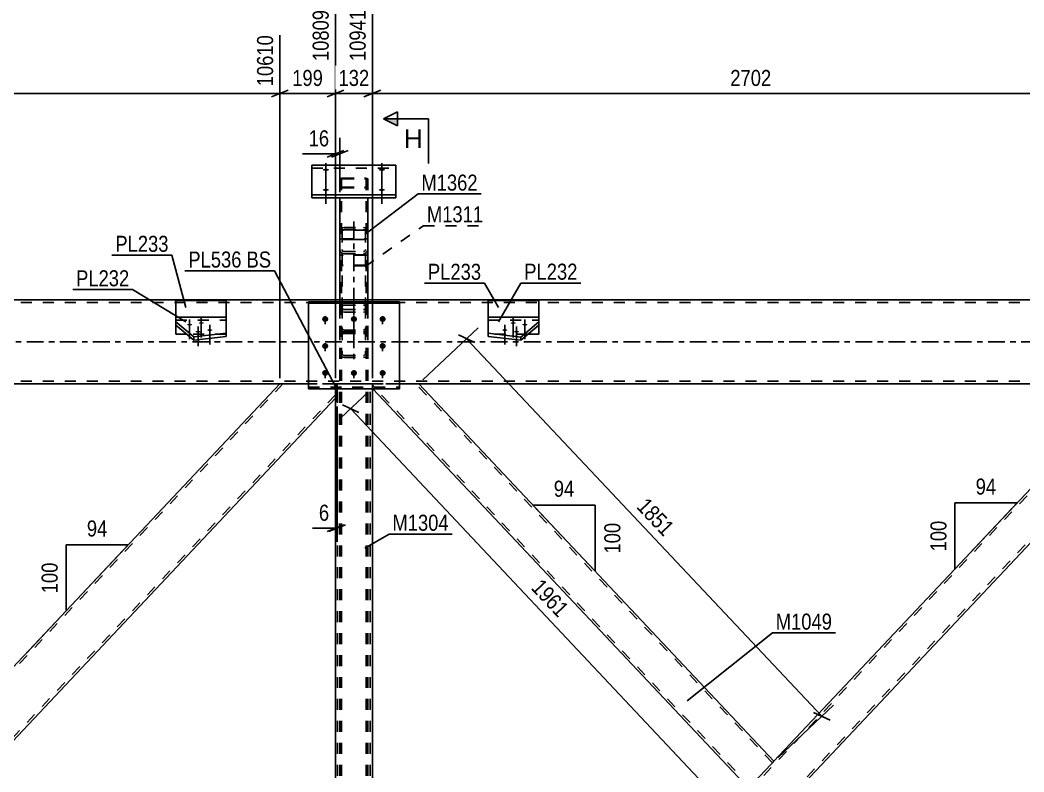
# Model space of a CAD drawing. Header units: millimetres. Extents: x -188 to 1001, y -654 to 187.
# Drawn here: x 484.2 to 663.4, y -76.8 to 57.5 of the extents above; entities that cross this region are included whole.
import ezdxf

# ---------------------------------------------------------------- set-up
doc = ezdxf.new("R2010")
doc.units = ezdxf.units.MM
doc.linetypes.add('DXK_LINE_DOT2', pattern=[3.9198, 1.9599, -1.9599])
doc.linetypes.add('DXK_LINE_DOT3', pattern=[5.9187, 2.979, -0.9799, 0.9799, -0.9799])
doc.styles.add('Arial', font='ARIAL.TTF', dxfattribs={"height": 0.2})
doc.styles.add('Arial Narrow', font='ARIALN.TTF', dxfattribs={"height": 0.2})

# ---------------------------------------------------------------- blocks, each defined once
blk = doc.blocks.new('Part-761542699-1447 - 1399')
at = {"color": 7, "linetype": 'DXK_LINE_DOT2'}
for p, q in [((541.3, 29.11), (541.25, 29.03)), ((541.25, 29.03), (541.25, 25.73)), ((541.43, 29.18), (541.3, 29.11)), ((541.62, 29.22), (541.43, 29.18)), ((541.55, 29.03), (541.57, 29.07)), ((541.55, 29.03), (541.55, 18.52)), ((541.57, 29.07), (541.64, 29.1)), ((541.85, 29.24), (541.62, 29.22)), ((541.64, 29.1), (541.74, 29.13)), ((541.74, 29.13), (541.85, 29.13)), ((541.85, 29.24), (545.65, 29.24)), ((541.85, 29.13), (545.65, 29.13)), ((545.88, 29.22), (545.65, 29.24)), ((545.65, 29.13), (545.77, 29.13)), ((545.77, 29.13), (545.86, 29.1)), ((545.86, 29.1), (545.93, 29.07)), ((546.08, 29.18), (545.88, 29.22)), ((545.93, 29.07), (545.95, 29.03)), ((545.95, 29.03), (545.95, 18.52)), ((546.21, 29.11), (546.08, 29.18)), ((546.25, 29.03), (546.21, 29.11)), ((546.25, 29.03), (546.25, 25.73)), ((541.25, 27.73), (541.3, 27.65)), ((541.3, 27.65), (541.43, 27.59)), ((541.43, 27.59), (541.62, 27.54)), ((541.57, 27.69), (541.55, 27.73)), ((541.64, 27.66), (541.57, 27.69)), ((541.62, 27.54), (541.85, 27.53)), ((541.74, 27.64), (541.64, 27.66)), ((541.85, 27.63), (541.74, 27.64)), ((541.85, 27.63), (545.65, 27.63)), ((541.85, 27.53), (545.65, 27.53)), ((545.77, 27.64), (545.65, 27.63)), ((545.65, 27.53), (545.88, 27.54)), ((545.86, 27.66), (545.77, 27.64)), ((545.93, 27.69), (545.86, 27.66)), ((545.88, 27.54), (546.08, 27.59)), ((545.95, 27.73), (545.93, 27.69)), ((546.08, 27.59), (546.21, 27.65)), ((546.21, 27.65), (546.25, 27.73)), ((541.25, 19.82), (541.3, 19.9)), ((541.3, 19.9), (541.43, 19.96)), ((541.43, 19.96), (541.62, 20.01)), ((541.57, 19.86), (541.55, 19.82)), ((541.64, 19.89), (541.57, 19.86)), ((541.62, 20.01), (541.85, 20.03)), ((541.74, 19.91), (541.64, 19.89)), ((541.85, 19.92), (541.74, 19.91)), ((541.85, 20.03), (545.65, 20.03)), ((545.65, 19.92), (541.85, 19.92)), ((545.65, 20.03), (545.88, 20.01)), ((545.77, 19.91), (545.65, 19.92)), ((545.86, 19.89), (545.77, 19.91)), ((545.93, 19.86), (545.86, 19.89)), ((545.88, 20.01), (546.08, 19.96)), ((545.95, 19.82), (545.93, 19.86)), ((546.08, 19.96), (546.21, 19.9)), ((546.21, 19.9), (546.25, 19.82)), ((541.55, 18.52), (541.57, 18.48)), ((541.57, 18.48), (541.64, 18.45)), ((541.64, 18.45), (541.74, 18.43)), ((541.74, 18.43), (541.85, 18.42)), ((541.85, 18.42), (545.65, 18.42)), ((542.05, 18.31), (542.04, 18.31)), ((545.46, 18.31), (545.45, 18.31)), ((545.65, 18.42), (545.77, 18.43)), ((545.77, 18.43), (545.86, 18.45)), ((545.86, 18.45), (545.93, 18.48)), ((545.93, 18.48), (545.95, 18.52))]:
    blk.add_line(p, q, dxfattribs=at)
at = {"color": 2, "linetype": 'Continuous'}
for p, q in [((541.25, 25.73), (541.25, 18.52)), ((546.25, 25.73), (546.25, 18.52)), ((541.3, 18.44), (541.25, 18.52)), ((541.43, 18.38), (541.3, 18.44)), ((541.62, 18.33), (541.43, 18.38)), ((541.85, 18.31), (541.62, 18.33)), ((542.04, 18.31), (541.85, 18.31)), ((545.45, 18.31), (542.05, 18.31)), ((545.46, 18.31), (545.65, 18.31)), ((545.88, 18.33), (545.65, 18.31)), ((546.08, 18.38), (545.88, 18.33)), ((546.21, 18.44), (546.08, 18.38)), ((546.25, 18.52), (546.21, 18.44))]:
    blk.add_line(p, q, dxfattribs=at)
blk = doc.blocks.new('Part-761542699-1452 - 1399')
at = {"color": 7, "linetype": 'DXK_LINE_DOT2'}
for p, q in [((541.3, 15.43), (541.25, 15.34)), ((541.25, -152), (541.25, 15.34)), ((541.43, 15.51), (541.3, 15.43)), ((541.62, 15.56), (541.43, 15.51)), ((541.55, 15.34), (541.57, 15.38)), ((541.55, -152), (541.55, 15.34)), ((541.57, 15.38), (541.64, 15.42)), ((541.85, 15.57), (541.62, 15.56)), ((541.64, 15.42), (541.68, 15.43)), ((541.68, 15.43), (541.74, 15.45)), ((541.74, 15.45), (541.85, 15.46)), ((545.65, 15.57), (541.85, 15.57)), ((545.65, 15.46), (541.85, 15.46)), ((545.88, 15.56), (545.65, 15.57)), ((545.65, 15.46), (545.77, 15.45)), ((545.77, 15.45), (545.86, 15.42)), ((545.86, 15.42), (545.93, 15.38)), ((546.08, 15.51), (545.88, 15.56)), ((545.93, 15.38), (545.95, 15.34)), ((545.95, -152), (545.95, 15.34)), ((546.21, 15.43), (546.08, 15.51)), ((546.25, 15.34), (546.21, 15.43)), ((546.25, -152), (546.25, 15.34)), ((541.25, 13.84), (541.3, 13.75)), ((541.3, 13.75), (541.43, 13.67)), ((541.43, 13.67), (541.62, 13.62)), ((541.57, 13.79), (541.55, 13.84)), ((541.64, 13.76), (541.57, 13.79)), ((541.62, 13.62), (541.85, 13.6)), ((541.64, 13.76), (541.68, 13.74)), ((541.68, 13.74), (541.74, 13.73)), ((541.74, 13.73), (541.85, 13.72)), ((545.65, 13.72), (541.85, 13.72)), ((545.65, 13.6), (541.85, 13.6)), ((545.77, 13.73), (545.65, 13.72)), ((545.65, 13.6), (545.88, 13.62)), ((545.86, 13.76), (545.77, 13.73)), ((545.93, 13.79), (545.86, 13.76)), ((545.88, 13.62), (546.08, 13.67)), ((545.95, 13.84), (545.93, 13.79)), ((546.08, 13.67), (546.21, 13.75)), ((546.21, 13.75), (546.25, 13.84)), ((541.85, -127.73), (541.62, -128)), ((541.85, -127.73), (545.65, -127.73)), ((545.88, -128), (545.65, -127.73)), ((541.3, -129.91), (541.25, -131.25)), ((541.55, -131.25), (541.57, -130.58)), ((541.74, -129.63), (541.85, -129.49)), ((541.85, -129.49), (545.65, -129.49)), ((545.65, -129.49), (545.77, -129.63)), ((545.93, -130.58), (545.95, -131.25)), ((546.25, -131.25), (546.21, -129.91)), ((541.55, -152), (541.25, -152)), ((541.25, -152), (541.3, -152)), ((541.3, -152), (541.43, -152)), ((541.43, -152), (541.62, -152)), ((545.93, -152), (541.55, -152)), ((541.55, -152), (541.55, -152)), ((546.08, -152), (541.62, -152)), ((545.93, -152), (545.95, -152)), ((546.25, -152), (545.95, -152)), ((546.08, -152), (546.21, -152)), ((546.21, -152), (546.25, -152)), ((546.25, -152), (546.25, -152))]:
    blk.add_line(p, q, dxfattribs=at)
for centre, radius, start, end in [((548.39, -130.14), 7.1, 162.5062, 178.1392), ((539.11, -130.14), 7.1, 1.8608, 17.4938), ((545.12, -130.69), 3.55, 162.5062, 178.1392), ((542.38, -130.69), 3.55, 1.8608, 17.4938)]:
    blk.add_arc(centre, radius, start, end, dxfattribs=at)
blk = doc.blocks.new('Part-761542699-1597 - 1399')
at = {"color": 2, "linetype": 'Continuous'}
for p, q in [((890, 7.5), (0, 7.5)), ((530.6, -7.5), (406.9, -7.5)), ((835.63, -7.5), (551.88, -7.5))]:
    blk.add_line(p, q, dxfattribs=at)
at = {"color": 7, "linetype": 'DXK_LINE_DOT2'}
for p, q in [((890, 7), (0, 7)), ((890, -7), (0, -7)), ((890, -7.5), (380.6, -7.5)), ((551.88, -7.5), (530.6, -7.5))]:
    blk.add_line(p, q, dxfattribs=at)
at = {"color": 7, "linetype": 'DXK_LINE_DOT3'}
blk.add_line((0, 0), (890, 0), dxfattribs=at)
blk = doc.blocks.new('Part-761542699-12964 - 1399')
at = {"color": 7, "linetype": 'DXK_LINE_DOT2'}
for p, q in [((540.45, -7.5), (540.75, -7.5)), ((540.45, -7.5), (540.45, -10.58)), ((540.75, -7.5), (540.75, -10.58)), ((540.45, -10.58), (540.75, -10.58))]:
    blk.add_line(p, q, dxfattribs=at)
blk = doc.blocks.new('Bolt-761542699-1481 - 1399')
at = {"linetype": 'Continuous'}
for points in [[(570.69, 1.94), (570.59, 1.94), (570.51, 1.95), (570.42, 1.97), (570.35, 1.99), (570.3, 2.02), (570.26, 2.05), (570.24, 2.08), (570.24, 2.11), (570.26, 2.14), (570.3, 2.17), (570.35, 2.2), (570.42, 2.22), (570.51, 2.24), (570.59, 2.25), (570.69, 2.25), (570.78, 2.25), (570.87, 2.24), (570.95, 2.22), (571.02, 2.2), (571.08, 2.17), (571.12, 2.14), (571.14, 2.11), (571.14, 2.08), (571.12, 2.05), (571.08, 2.02), (571.02, 1.99), (570.95, 1.97), (570.87, 1.95), (570.78, 1.94)], [(572.2, 3.21), (572.11, 3.21), (572.02, 3.22), (571.94, 3.24), (571.87, 3.26), (571.81, 3.28), (571.77, 3.31), (571.75, 3.34), (571.75, 3.38), (571.77, 3.41), (571.81, 3.44), (571.87, 3.46), (571.94, 3.49), (572.02, 3.5), (572.11, 3.51), (572.2, 3.51), (572.3, 3.51), (572.38, 3.5), (572.47, 3.49), (572.54, 3.46), (572.59, 3.44), (572.63, 3.41), (572.65, 3.38), (572.65, 3.34), (572.63, 3.31), (572.59, 3.28), (572.54, 3.26), (572.47, 3.24), (572.38, 3.22), (572.3, 3.21)], [(572.77, 1.65), (572.68, 1.65), (572.59, 1.66), (572.51, 1.68), (572.44, 1.7), (572.38, 1.73), (572.34, 1.76), (572.32, 1.79), (572.32, 1.82), (572.34, 1.85), (572.38, 1.88), (572.44, 1.91), (572.51, 1.93), (572.59, 1.94), (572.68, 1.95), (572.77, 1.96), (572.86, 1.95), (572.95, 1.94), (573.04, 1.93), (573.11, 1.91), (573.16, 1.88), (573.2, 1.85), (573.22, 1.82), (573.22, 1.79), (573.2, 1.76), (573.16, 1.73), (573.11, 1.7), (573.04, 1.68), (572.95, 1.66), (572.86, 1.65)], [(574.28, 2.92), (574.19, 2.92), (574.1, 2.93), (574.02, 2.95), (573.95, 2.97), (573.89, 2.99), (573.86, 3.02), (573.84, 3.05), (573.84, 3.09), (573.86, 3.12), (573.89, 3.15), (573.95, 3.17), (574.02, 3.19), (574.1, 3.21), (574.19, 3.22), (574.28, 3.22), (574.38, 3.22), (574.47, 3.21), (574.55, 3.19), (574.62, 3.17), (574.67, 3.15), (574.71, 3.12), (574.73, 3.09), (574.73, 3.05), (574.71, 3.02), (574.67, 2.99), (574.62, 2.97), (574.55, 2.95), (574.47, 2.93), (574.38, 2.92)]]:
    blk.add_hatch(color=1, dxfattribs=at).paths.add_polyline_path(points)
at = {"color": 1, "linetype": 'Continuous'}
for p, q in [((572.2, 4.3), (572.2, 0.78)), ((574.28, 4.01), (574.28, 0.49)), ((570.69, 3.03), (570.69, -0.49)), ((572.77, 2.74), (572.77, -0.78))]:
    blk.add_line(p, q, dxfattribs=at)
blk = doc.blocks.new('Bolt-761542699-1484 - 1399')
at = {"linetype": 'Continuous'}
for points in [[(548.75, 30.55), (548.64, 30.55), (548.53, 30.57), (548.43, 30.59), (548.34, 30.61), (548.28, 30.64), (548.23, 30.68), (548.2, 30.72), (548.2, 30.76), (548.23, 30.8), (548.28, 30.83), (548.34, 30.86), (548.43, 30.89), (548.53, 30.91), (548.64, 30.92), (548.75, 30.93), (548.87, 30.92), (548.98, 30.91), (549.08, 30.89), (549.16, 30.86), (549.23, 30.83), (549.27, 30.8), (549.3, 30.76), (549.3, 30.72), (549.27, 30.68), (549.23, 30.64), (549.16, 30.61), (549.08, 30.59), (548.98, 30.57), (548.87, 30.55)], [(548.75, 26.96), (548.64, 26.96), (548.53, 26.98), (548.43, 26.99), (548.34, 27.02), (548.28, 27.05), (548.23, 27.09), (548.2, 27.13), (548.2, 27.17), (548.23, 27.21), (548.28, 27.24), (548.34, 27.27), (548.43, 27.3), (548.53, 27.32), (548.64, 27.33), (548.75, 27.34), (548.87, 27.33), (548.98, 27.32), (549.08, 27.3), (549.16, 27.27), (549.23, 27.24), (549.27, 27.21), (549.3, 27.17), (549.3, 27.13), (549.27, 27.09), (549.23, 27.05), (549.16, 27.02), (549.08, 26.99), (548.98, 26.98), (548.87, 26.96)]]:
    blk.add_hatch(color=1, dxfattribs=at).paths.add_polyline_path(points)
at = {"color": 1, "linetype": 'Continuous'}
for p, q in [((548.75, 31.91), (548.75, 28.25)), ((548.75, 28.32), (548.75, 24.66))]:
    blk.add_line(p, q, dxfattribs=at)
blk = doc.blocks.new('Bolt-761542699-1487 - 1399')
at = {"linetype": 'Continuous'}
for points in [[(538.63, 4.58), (538.74, 4.57), (538.85, 4.54), (538.95, 4.48), (539.03, 4.41), (539.1, 4.32), (539.15, 4.22), (539.17, 4.12), (539.17, 4.01), (539.15, 3.9), (539.1, 3.8), (539.03, 3.72), (538.95, 3.65), (538.85, 3.59), (538.74, 3.56), (538.63, 3.55), (538.51, 3.56), (538.4, 3.59), (538.3, 3.65), (538.22, 3.72), (538.15, 3.8), (538.1, 3.9), (538.08, 4.01), (538.08, 4.12), (538.1, 4.22), (538.15, 4.32), (538.22, 4.41), (538.3, 4.48), (538.4, 4.54), (538.51, 4.57)], [(543.75, 4.58), (543.87, 4.57), (543.97, 4.54), (544.07, 4.48), (544.16, 4.41), (544.23, 4.32), (544.27, 4.22), (544.3, 4.12), (544.3, 4.01), (544.27, 3.9), (544.23, 3.8), (544.16, 3.72), (544.07, 3.65), (543.97, 3.59), (543.87, 3.56), (543.75, 3.55), (543.64, 3.56), (543.53, 3.59), (543.43, 3.65), (543.34, 3.72), (543.27, 3.8), (543.23, 3.9), (543.2, 4.01), (543.2, 4.12), (543.23, 4.22), (543.27, 4.32), (543.34, 4.41), (543.43, 4.48), (543.53, 4.54), (543.64, 4.57)], [(548.88, 4.58), (548.99, 4.57), (549.1, 4.54), (549.2, 4.48), (549.28, 4.41), (549.35, 4.32), (549.4, 4.22), (549.42, 4.12), (549.42, 4.01), (549.4, 3.9), (549.35, 3.8), (549.28, 3.72), (549.2, 3.65), (549.1, 3.59), (548.99, 3.56), (548.88, 3.55), (548.76, 3.56), (548.65, 3.59), (548.55, 3.65), (548.47, 3.72), (548.4, 3.8), (548.35, 3.9), (548.33, 4.01), (548.33, 4.12), (548.35, 4.22), (548.4, 4.32), (548.47, 4.41), (548.55, 4.48), (548.65, 4.54), (548.76, 4.57)], [(538.63, -0.24), (538.74, -0.25), (538.85, -0.28), (538.95, -0.33), (539.03, -0.41), (539.1, -0.49), (539.15, -0.59), (539.17, -0.7), (539.17, -0.81), (539.15, -0.91), (539.1, -1.01), (539.03, -1.1), (538.95, -1.17), (538.85, -1.22), (538.74, -1.26), (538.63, -1.27), (538.51, -1.26), (538.4, -1.22), (538.3, -1.17), (538.22, -1.1), (538.15, -1.01), (538.1, -0.91), (538.08, -0.81), (538.08, -0.7), (538.1, -0.59), (538.15, -0.49), (538.22, -0.41), (538.3, -0.33), (538.4, -0.28), (538.51, -0.25)], [(548.88, -0.24), (548.99, -0.25), (549.1, -0.28), (549.2, -0.33), (549.28, -0.41), (549.35, -0.49), (549.4, -0.59), (549.42, -0.7), (549.42, -0.81), (549.4, -0.91), (549.35, -1.01), (549.28, -1.1), (549.2, -1.17), (549.1, -1.22), (548.99, -1.26), (548.88, -1.27), (548.76, -1.26), (548.65, -1.22), (548.55, -1.17), (548.47, -1.1), (548.4, -1.01), (548.35, -0.91), (548.33, -0.81), (548.33, -0.7), (548.35, -0.59), (548.4, -0.49), (548.47, -0.41), (548.55, -0.33), (548.65, -0.28), (548.76, -0.25)], [(538.63, -5.05), (538.74, -5.06), (538.85, -5.1), (538.95, -5.15), (539.03, -5.22), (539.1, -5.31), (539.15, -5.41), (539.17, -5.51), (539.17, -5.62), (539.15, -5.73), (539.1, -5.83), (539.03, -5.91), (538.95, -5.99), (538.85, -6.04), (538.74, -6.07), (538.63, -6.09), (538.51, -6.07), (538.4, -6.04), (538.3, -5.99), (538.22, -5.91), (538.15, -5.83), (538.1, -5.73), (538.08, -5.62), (538.08, -5.51), (538.1, -5.41), (538.15, -5.31), (538.22, -5.22), (538.3, -5.15), (538.4, -5.1), (538.51, -5.06)], [(543.75, -5.05), (543.87, -5.06), (543.97, -5.1), (544.07, -5.15), (544.16, -5.22), (544.23, -5.31), (544.27, -5.41), (544.3, -5.51), (544.3, -5.62), (544.27, -5.73), (544.23, -5.83), (544.16, -5.91), (544.07, -5.99), (543.97, -6.04), (543.87, -6.07), (543.75, -6.09), (543.64, -6.07), (543.53, -6.04), (543.43, -5.99), (543.34, -5.91), (543.27, -5.83), (543.23, -5.73), (543.2, -5.62), (543.2, -5.51), (543.23, -5.41), (543.27, -5.31), (543.34, -5.22), (543.43, -5.15), (543.53, -5.1), (543.64, -5.06)], [(548.88, -5.05), (548.99, -5.06), (549.1, -5.1), (549.2, -5.15), (549.28, -5.22), (549.35, -5.31), (549.4, -5.41), (549.42, -5.51), (549.42, -5.62), (549.4, -5.73), (549.35, -5.83), (549.28, -5.91), (549.2, -5.99), (549.1, -6.04), (548.99, -6.07), (548.88, -6.09), (548.76, -6.07), (548.65, -6.04), (548.55, -5.99), (548.47, -5.91), (548.4, -5.83), (548.35, -5.73), (548.33, -5.62), (548.33, -5.51), (548.35, -5.41), (548.4, -5.31), (548.47, -5.22), (548.55, -5.15), (548.65, -5.1), (548.76, -5.06)]]:
    blk.add_hatch(color=1, dxfattribs=at).paths.add_polyline_path(points)
at = {"color": 1, "linetype": 'Continuous'}
for p, q in [((538.63, 4.56), (538.63, 3.14)), ((543.75, 4.56), (543.75, 3.14)), ((548.88, 4.56), (548.88, 3.14)), ((538.63, -0.26), (538.63, -1.68)), ((548.88, -0.26), (548.88, -1.68)), ((538.63, -5.07), (538.63, -6.49)), ((543.75, -5.07), (543.75, -6.49)), ((548.88, -5.07), (548.88, -6.49))]:
    blk.add_line(p, q, dxfattribs=at)
blk = doc.blocks.new('Part-761542699-1618 - 1399')
at = {"color": 7, "linetype": 'DXK_LINE_DOT2'}
for p, q in [((541.25, 19.68), (541.31, 19.97)), ((541.31, 19.97), (541.49, 20.21)), ((541.49, 20.21), (541.74, 20.38)), ((541.68, 19.83), (541.65, 19.68)), ((541.77, 19.95), (541.68, 19.83)), ((541.74, 20.38), (542.05, 20.43)), ((541.9, 20.03), (541.77, 19.95)), ((542.05, 20.06), (541.9, 20.03)), ((542.05, 20.43), (545.45, 20.43)), ((542.05, 20.06), (545.45, 20.06)), ((545.45, 20.43), (545.76, 20.38)), ((545.6, 20.03), (545.45, 20.06)), ((545.73, 19.95), (545.6, 20.03)), ((545.82, 19.83), (545.73, 19.95)), ((545.76, 20.38), (546.02, 20.21)), ((545.85, 19.68), (545.82, 19.83)), ((546.02, 20.21), (546.19, 19.97)), ((546.19, 19.97), (546.25, 19.68)), ((541.25, 19.68), (541.25, 18.52)), ((541.65, 19.68), (541.65, 6.17)), ((545.85, 19.68), (545.85, 6.17)), ((546.25, 19.68), (546.25, 18.52)), ((541.31, 16.2), (541.25, 16.49)), ((541.49, 15.96), (541.31, 16.2)), ((541.68, 16.34), (541.65, 16.49)), ((541.74, 16.25), (541.68, 16.34)), ((541.77, 16.22), (541.74, 16.25)), ((541.77, 16.22), (541.9, 16.14)), ((541.9, 16.14), (542.05, 16.11)), ((545.45, 16.11), (545.6, 16.14)), ((545.6, 16.14), (545.73, 16.22)), ((545.73, 16.22), (545.76, 16.25)), ((545.76, 16.25), (545.82, 16.34)), ((545.82, 16.34), (545.85, 16.49)), ((546.19, 16.2), (546.02, 15.96)), ((546.25, 16.49), (546.19, 16.2)), ((541.74, 15.79), (541.49, 15.96)), ((542.05, 15.73), (541.74, 15.79)), ((542.05, 16.11), (545.45, 16.11)), ((542.05, 15.73), (545.45, 15.73)), ((545.76, 15.79), (545.45, 15.73)), ((546.02, 15.96), (545.76, 15.79)), ((546.25, 7.5), (541.25, 7.5)), ((541.25, 7.5), (541.25, 6.17)), ((546.25, 7.5), (546.25, 6.17)), ((541.25, 6.17), (541.31, 5.84)), ((541.68, 6.01), (541.65, 6.17)), ((541.74, 5.38), (542.05, 5.32)), ((542.05, 5.75), (541.9, 5.78)), ((542.05, 5.75), (545.45, 5.75)), ((545.6, 5.78), (545.45, 5.75)), ((545.45, 5.32), (545.76, 5.38)), ((545.85, 6.17), (545.82, 6.01)), ((546.19, 5.84), (546.25, 6.17)), ((542.05, 5.32), (545.45, 5.32))]:
    blk.add_line(p, q, dxfattribs=at)
at = {"color": 7, "linetype": 'DXK_LINE_DOT3'}
blk.add_line((543.75, 21.5), (543.75, 1.73), dxfattribs=at)
at = {"color": 2, "linetype": 'Continuous'}
for p, q in [((541.25, 18.52), (541.25, 7.5)), ((546.25, 18.52), (546.25, 7.5))]:
    blk.add_line(p, q, dxfattribs=at)
at = {"color": 7, "linetype": 'DXK_LINE_DOT2'}
for centre, radius, start, end in [((542.09, 6.14), 0.827, 200.7583, 245.68), ((542.07, 6.15), 0.414, 200.7583, 245.68), ((545.43, 6.15), 0.414, 294.32, 339.2417), ((545.42, 6.14), 0.827, 294.32, 339.2417)]:
    blk.add_arc(centre, radius, start, end, dxfattribs=at)
blk = doc.blocks.new('Part-761542699-1673 - 1399')
at = {"color": 7, "linetype": 'DXK_LINE_DOT3'}
blk.add_line((543.75, 7.76), (543.75, -3.9), dxfattribs=at)
at = {"color": 7, "linetype": 'DXK_LINE_DOT2'}
for p, q in [((541.25, 6.15), (541.31, 6.47)), ((541.25, 6.15), (541.25, -2.08)), ((541.68, 6.31), (541.65, 6.15)), ((541.65, 6.15), (541.65, -2.08)), ((541.74, 6.94), (542.05, 7)), ((542.05, 6.57), (541.9, 6.54)), ((542.05, 7), (545.45, 7)), ((542.05, 6.57), (545.45, 6.57)), ((545.45, 7), (545.76, 6.94)), ((545.6, 6.54), (545.45, 6.57)), ((545.85, 6.15), (545.82, 6.31)), ((545.85, 6.15), (545.85, -2.08)), ((546.19, 6.47), (546.25, 6.15)), ((546.25, 6.15), (546.25, -2.08)), ((541.31, 2.21), (541.25, 2.53)), ((541.74, 1.81), (541.49, 1.65)), ((541.65, 2.53), (541.68, 2.37)), ((542.05, 1.87), (541.74, 1.81)), ((541.9, 2.14), (542.05, 2.11)), ((542.05, 2.11), (545.45, 2.11)), ((542.05, 1.87), (545.45, 1.87)), ((545.45, 2.11), (545.6, 2.14)), ((545.76, 1.81), (545.45, 1.87)), ((546.02, 1.65), (545.76, 1.81)), ((545.82, 2.37), (545.85, 2.53)), ((546.25, 2.53), (546.19, 2.21)), ((541.31, 1.41), (541.25, 1.12)), ((541.49, 1.65), (541.31, 1.41)), ((541.65, 1.12), (541.68, 1.26)), ((541.68, 1.26), (541.77, 1.38)), ((542.05, 1.68), (541.74, 1.74)), ((541.77, 1.38), (541.9, 1.47)), ((541.9, 1.47), (542.05, 1.49)), ((542.05, 1.68), (545.45, 1.68)), ((542.05, 1.49), (545.45, 1.49)), ((545.76, 1.74), (545.45, 1.68)), ((545.45, 1.49), (545.6, 1.47)), ((545.6, 1.47), (545.73, 1.38)), ((545.73, 1.38), (545.82, 1.26)), ((545.82, 1.26), (545.85, 1.12)), ((546.19, 1.41), (546.02, 1.65)), ((546.25, 1.12), (546.19, 1.41)), ((541.25, -2.08), (541.31, -2.36)), ((541.31, -2.36), (541.49, -2.61)), ((541.49, -2.61), (541.74, -2.77)), ((541.68, -2.22), (541.65, -2.08)), ((541.77, -2.34), (541.68, -2.22)), ((541.74, -2.77), (542.05, -2.83)), ((541.9, -2.42), (541.77, -2.34)), ((542.05, -2.45), (541.9, -2.42)), ((542.05, -2.45), (545.45, -2.45)), ((542.05, -2.83), (545.45, -2.83)), ((545.6, -2.42), (545.45, -2.45)), ((545.45, -2.83), (545.76, -2.77)), ((545.73, -2.34), (545.6, -2.42)), ((545.82, -2.22), (545.73, -2.34)), ((545.76, -2.77), (546.02, -2.61)), ((545.85, -2.08), (545.82, -2.22)), ((546.02, -2.61), (546.19, -2.36)), ((546.19, -2.36), (546.25, -2.08))]:
    blk.add_line(p, q, dxfattribs=at)
for centre, radius, start, end in [((542.09, 6.18), 0.827, 114.32, 159.2417), ((542.07, 6.17), 0.414, 114.32, 159.2417), ((545.43, 6.17), 0.414, 20.7583, 65.68), ((545.42, 6.18), 0.827, 20.7583, 65.68), ((542.09, 2.5), 0.827, 200.7583, 245.68), ((542.07, 2.51), 0.414, 200.7583, 245.68), ((545.43, 2.51), 0.414, 294.32, 339.2417), ((545.42, 2.5), 0.827, 294.32, 339.2417)]:
    blk.add_arc(centre, radius, start, end, dxfattribs=at)
blk = doc.blocks.new('Part-761542699-1700 - 1399')
at = {"color": 7, "linetype": 'DXK_LINE_DOT2'}
for p, q in [((547.05, -7.5), (540.45, -7.5)), ((540.45, -10.08), (540.45, -7.5)), ((540.85, -152), (540.85, -7.5)), ((546.65, -152), (546.65, -7.5)), ((547.05, -8.39), (547.05, -7.5)), ((540.45, -152), (540.45, -149.42)), ((547.05, -152), (540.45, -152)), ((547.05, -152), (547.05, -151.17))]:
    blk.add_line(p, q, dxfattribs=at)
at = {"color": 2, "linetype": 'Continuous'}
for p, q in [((547.05, -151.17), (547.05, -8.39)), ((540.45, -149.42), (540.45, -10.08))]:
    blk.add_line(p, q, dxfattribs=at)
blk = doc.blocks.new('Part-761542699-1844 - 1399')
at = {"color": 2, "linetype": 'Continuous'}
for p, q in [((551.88, 7.16), (535.63, 7.16)), ((535.63, 7.16), (535.63, -8.39)), ((535.63, 6.88), (551.88, 6.88)), ((551.88, -8.39), (551.88, 7.16)), ((535.63, -8.39), (551.88, -8.39))]:
    blk.add_line(p, q, dxfattribs=at)
at = {"color": 7, "linetype": 'DXK_LINE_DOT2'}
blk.add_line((535.63, -8.11), (551.88, -8.11), dxfattribs=at)
blk = doc.blocks.new('Part-761542699-1730 - 1399')
at = {"color": 7, "linetype": 'DXK_LINE_DOT2'}
for p, q in [((531.07, -7.5), (397.05, -150.01)), ((530.6, -7.5), (530.52, -7.5)), ((540.45, -7.5), (535.63, -7.5)), ((540.45, -8.39), (540.45, -7.5)), ((540.45, -9.49), (406.43, -152)), ((468.75, -73.18), (462.57, -79.75)), ((474.93, -79.75), (468.75, -86.32)), ((397.05, -152), (397.05, -149.42)), ((405.88, -152), (406.66, -152)), ((406.98, -152), (406.9, -152))]:
    blk.add_line(p, q, dxfattribs=at)
at = {"color": 2, "linetype": 'Continuous'}
for p, q in [((530.52, -7.5), (468.75, -73.18)), ((535.63, -7.5), (530.6, -7.5)), ((540.45, -8.39), (540.45, -10.08)), ((540.45, -10.08), (474.93, -79.75)), ((462.57, -79.75), (397.05, -149.42)), ((406.98, -152), (468.75, -86.32)), ((405.88, -152), (397.05, -152)), ((406.9, -152), (405.88, -152)), ((406.9, -152), (406.9, -152))]:
    blk.add_line(p, q, dxfattribs=at)
blk = doc.blocks.new('Part-761542699-1745 - 1399')
at = {"color": 7, "linetype": 'DXK_LINE_DOT2'}
for p, q in [((555.33, -7.5), (547.05, -7.5)), ((547.05, -8.33), (547.05, -7.5)), ((614.5, -79.46), (547.05, -7.74)), ((547.11, -8.39), (547.05, -8.33)), ((618.48, -75.22), (554.79, -7.5)), ((618.71, -74.98), (618.2, -75.52)), ((614.5, -79.46), (614.52, -79.44))]:
    blk.add_line(p, q, dxfattribs=at)
at = {"color": 2, "linetype": 'Continuous'}
for p, q in [((614.22, -79.75), (547.11, -8.39)), ((618.75, -74.93), (555.33, -7.5)), ((618.75, -74.93), (618.2, -75.52)), ((618.2, -75.52), (614.22, -79.75))]:
    blk.add_line(p, q, dxfattribs=at)
blk = doc.blocks.new('Part-761542699-1750 - 1399')
at = {"color": 7, "linetype": 'DXK_LINE_DOT2'}
for p, q in [((682.72, -7.5), (547.05, -151.76)), ((690.45, -7.74), (554.79, -152)), ((690.45, -7.5), (682.17, -7.5)), ((618.75, -74.93), (614.22, -79.75)), ((623.28, -79.75), (618.75, -84.57)), ((555.33, -152), (547.05, -152))]:
    blk.add_line(p, q, dxfattribs=at)
at = {"color": 2, "linetype": 'Continuous'}
for p, q in [((682.17, -7.5), (618.75, -74.93)), ((690.45, -8.33), (623.28, -79.75)), ((690.45, -8.33), (690.45, -7.5)), ((614.22, -79.75), (547.05, -151.17)), ((618.75, -84.57), (555.33, -152)), ((547.05, -152), (547.05, -151.17))]:
    blk.add_line(p, q, dxfattribs=at)
blk = doc.blocks.new('Part-761542699-1853 - 1399')
at = {"color": 2, "linetype": 'Continuous'}
for p, q in [((567.75, 7.36), (567.75, 4.41)), ((576.76, 7.36), (567.75, 7.36)), ((576.76, 7.36), (576.76, 4.41)), ((576.76, 2.99), (576.76, 1.36)), ((576.76, 1.36), (574.81, 1.36))]:
    blk.add_line(p, q, dxfattribs=at)
at = {"color": 7, "linetype": 'DXK_LINE_DOT2'}
for p, q in [((567.75, 4.41), (567.75, 1.36)), ((576.76, 4.41), (576.76, 2.99)), ((574.81, 1.36), (567.75, 1.36))]:
    blk.add_line(p, q, dxfattribs=at)
blk = doc.blocks.new('Part-761542699-1860 - 1399')
at = {"color": 2, "linetype": 'Continuous'}
for p, q in [((511.96, 7.36), (511.96, 4.41)), ((520.96, 7.36), (511.96, 7.36)), ((520.96, 7.36), (520.96, 4.41)), ((511.96, 1.36), (511.96, 2.99)), ((513.9, 1.36), (511.96, 1.36))]:
    blk.add_line(p, q, dxfattribs=at)
at = {"color": 7, "linetype": 'DXK_LINE_DOT2'}
for p, q in [((511.96, 4.41), (511.96, 2.99)), ((520.96, 4.41), (520.96, 1.36)), ((520.96, 1.36), (513.9, 1.36))]:
    blk.add_line(p, q, dxfattribs=at)
blk = doc.blocks.new('Part-761542699-1935 - 1399')
at = {"color": 2, "linetype": 'Continuous'}
for p, q in [((576.76, 4.41), (567.75, 4.41)), ((567.75, 4.41), (567.75, 0.98)), ((576.76, 4.41), (576.76, 2.99)), ((573.54, 0.86), (576.76, 3.56)), ((576.76, 2.99), (573.54, 0.3)), ((567.75, 1.54), (573.54, 0.86)), ((573.54, 0.3), (567.75, 0.98)), ((573.54, 0.86), (573.54, 0.3))]:
    blk.add_line(p, q, dxfattribs=at)
at = {"color": 7, "linetype": 'DXK_LINE_DOT2'}
blk.add_line((567.75, 3.85), (576.76, 3.85), dxfattribs=at)
blk = doc.blocks.new('Part-761542699-1943 - 1399')
at = {"color": 2, "linetype": 'Continuous'}
for p, q in [((520.96, 4.41), (511.96, 4.41)), ((511.96, 4.41), (511.96, 2.99)), ((520.96, 4.41), (520.96, 0.98)), ((511.96, 3.56), (515.16, 0.87)), ((515.16, 0.3), (511.96, 2.99)), ((515.16, 0.87), (520.96, 1.54)), ((520.96, 0.98), (515.16, 0.3)), ((515.16, 0.87), (515.16, 0.3))]:
    blk.add_line(p, q, dxfattribs=at)
at = {"color": 7, "linetype": 'DXK_LINE_DOT2'}
blk.add_line((511.96, 3.85), (520.96, 3.85), dxfattribs=at)
blk = doc.blocks.new('Bolt-761542699-1944 - 1399')
at = {"linetype": 'Continuous'}
for points in [[(514.42, 2.92), (514.33, 2.92), (514.24, 2.93), (514.16, 2.95), (514.09, 2.97), (514.04, 2.99), (514, 3.02), (513.98, 3.05), (513.98, 3.09), (514, 3.12), (514.04, 3.15), (514.09, 3.17), (514.16, 3.2), (514.24, 3.21), (514.33, 3.22), (514.42, 3.22), (514.52, 3.22), (514.61, 3.21), (514.69, 3.2), (514.76, 3.17), (514.81, 3.15), (514.85, 3.12), (514.87, 3.09), (514.87, 3.05), (514.85, 3.02), (514.81, 2.99), (514.76, 2.97), (514.69, 2.95), (514.61, 2.93), (514.52, 2.92)], [(515.93, 1.65), (515.84, 1.65), (515.75, 1.66), (515.67, 1.68), (515.6, 1.7), (515.55, 1.73), (515.51, 1.76), (515.49, 1.79), (515.49, 1.82), (515.51, 1.85), (515.55, 1.88), (515.6, 1.91), (515.67, 1.93), (515.75, 1.94), (515.84, 1.95), (515.93, 1.96), (516.03, 1.95), (516.12, 1.94), (516.2, 1.93), (516.27, 1.91), (516.32, 1.88), (516.36, 1.85), (516.38, 1.82), (516.38, 1.79), (516.36, 1.76), (516.32, 1.73), (516.27, 1.7), (516.2, 1.68), (516.12, 1.66), (516.03, 1.65)], [(516.51, 3.21), (516.41, 3.21), (516.33, 3.22), (516.24, 3.24), (516.17, 3.26), (516.12, 3.28), (516.08, 3.31), (516.06, 3.35), (516.06, 3.38), (516.08, 3.41), (516.12, 3.44), (516.17, 3.46), (516.24, 3.49), (516.33, 3.5), (516.41, 3.51), (516.51, 3.52), (516.6, 3.51), (516.69, 3.5), (516.77, 3.49), (516.84, 3.46), (516.9, 3.44), (516.94, 3.41), (516.96, 3.38), (516.96, 3.35), (516.94, 3.31), (516.9, 3.28), (516.84, 3.26), (516.77, 3.24), (516.69, 3.22), (516.6, 3.21)], [(518.02, 1.94), (517.92, 1.94), (517.84, 1.95), (517.75, 1.97), (517.68, 1.99), (517.63, 2.02), (517.59, 2.05), (517.57, 2.08), (517.57, 2.11), (517.59, 2.14), (517.63, 2.17), (517.68, 2.2), (517.75, 2.22), (517.84, 2.24), (517.92, 2.25), (518.02, 2.25), (518.11, 2.25), (518.2, 2.24), (518.28, 2.22), (518.35, 2.2), (518.41, 2.17), (518.45, 2.14), (518.47, 2.11), (518.47, 2.08), (518.45, 2.05), (518.41, 2.02), (518.35, 1.99), (518.28, 1.97), (518.2, 1.95), (518.11, 1.94)]]:
    blk.add_hatch(color=1, dxfattribs=at).paths.add_polyline_path(points)
at = {"color": 1, "linetype": 'Continuous'}
for p, q in [((514.42, 4.01), (514.42, 0.49)), ((516.51, 4.3), (516.51, 0.78)), ((515.93, 2.74), (515.93, -0.78)), ((518.02, 3.03), (518.02, -0.49))]:
    blk.add_line(p, q, dxfattribs=at)
blk = doc.blocks.new('Part-761542699-1991 - 1399')
at = {"color": 2, "linetype": 'Continuous'}
for p, q in [((536.25, 25.73), (536.25, 31.59)), ((536.25, 31.59), (551.25, 31.59)), ((551.25, 31.59), (551.25, 25.73)), ((536.25, 26.29), (551.25, 26.29)), ((536.25, 25.73), (551.25, 25.73))]:
    blk.add_line(p, q, dxfattribs=at)
at = {"color": 7, "linetype": 'DXK_LINE_DOT2'}
blk.add_line((536.25, 31.03), (551.25, 31.03), dxfattribs=at)
blk = doc.blocks.new('Bolt-761542699-1996 - 1399')
at = {"linetype": 'Continuous'}
for points in [[(538.75, 30.55), (538.64, 30.55), (538.53, 30.57), (538.43, 30.59), (538.34, 30.61), (538.28, 30.64), (538.23, 30.68), (538.2, 30.72), (538.2, 30.76), (538.23, 30.8), (538.28, 30.83), (538.34, 30.86), (538.43, 30.89), (538.53, 30.91), (538.64, 30.92), (538.75, 30.93), (538.87, 30.92), (538.98, 30.91), (539.08, 30.89), (539.16, 30.86), (539.23, 30.83), (539.27, 30.8), (539.3, 30.76), (539.3, 30.72), (539.27, 30.68), (539.23, 30.64), (539.16, 30.61), (539.08, 30.59), (538.98, 30.57), (538.87, 30.55)], [(538.75, 26.96), (538.64, 26.96), (538.53, 26.98), (538.43, 26.99), (538.34, 27.02), (538.28, 27.05), (538.23, 27.09), (538.2, 27.13), (538.2, 27.17), (538.23, 27.21), (538.28, 27.24), (538.34, 27.27), (538.43, 27.3), (538.53, 27.32), (538.64, 27.33), (538.75, 27.34), (538.87, 27.33), (538.98, 27.32), (539.08, 27.3), (539.16, 27.27), (539.23, 27.24), (539.27, 27.21), (539.3, 27.17), (539.3, 27.13), (539.27, 27.09), (539.23, 27.05), (539.16, 27.02), (539.08, 26.99), (538.98, 26.98), (538.87, 26.96)]]:
    blk.add_hatch(color=1, dxfattribs=at).paths.add_polyline_path(points)
at = {"color": 1, "linetype": 'Continuous'}
for p, q in [((538.75, 31.91), (538.75, 28.25)), ((538.75, 28.32), (538.75, 24.66))]:
    blk.add_line(p, q, dxfattribs=at)
blk = doc.blocks.new('Part-761542699-12963 - 1399')
at = {"color": 7, "linetype": 'DXK_LINE_DOT2'}
for p, q in [((540.75, -7.5), (540.45, -7.5)), ((540.45, -8.39), (540.45, -7.5)), ((540.75, -8.39), (540.75, -7.5))]:
    blk.add_line(p, q, dxfattribs=at)
at = {"color": 2, "linetype": 'Continuous'}
for p, q in [((540.45, -10.58), (540.45, -8.39)), ((540.75, -8.39), (540.75, -10.58)), ((540.75, -10.58), (540.45, -10.58))]:
    blk.add_line(p, q, dxfattribs=at)
blk = doc.blocks.new('StraightDimension-761542699-26209 - 1399')
at = {"color": 7, "linetype": 'Continuous'}
for p, q in [((540.45, -6.5), (540.45, 59.3)), ((530.52, -6.5), (530.52, 54.8)), ((529.02, 43.76), (532.02, 44.96)), ((541.95, 44.96), (538.95, 43.76)), ((530.52, 44.36), (540.45, 44.36))]:
    blk.add_line(p, q, dxfattribs=at)
at = {"color": 0}
blk.add_wipeout([(538.83, 45.11), (538.83, 49.31), (532.14, 49.31), (532.14, 45.11)], dxfattribs=at)
at = {"color": 3, "style": 'Arial Narrow'}
blk.add_text('199', height=2.863, dxfattribs=at).set_placement((532.74, 45.71))
at = {"color": 0, "linetype": 'Continuous'}
blk.add_wipeout([(539.85, 59.9), (535.65, 59.9), (535.65, 49.56), (539.85, 49.56)], dxfattribs=at)
at = {"color": 3, "linetype": 'Continuous', "style": 'Arial Narrow'}
blk.add_text('10809', height=2.863, rotation=90.0002, dxfattribs=at).set_placement((539.25, 50.16))
blk = doc.blocks.new('StraightDimension-761542699-24448 - 1399')
at = {"color": 7, "linetype": 'Continuous'}
for p, q in [((556.06, -6.81), (565.96, 2.49)), ((565.34, -0.14), (562.42, 1.22)), ((563.88, 0.54), (627.3, -66.9)), ((619.48, -74.25), (629.37, -64.94)), ((625.83, -66.21), (628.76, -67.58))]:
    blk.add_line(p, q, dxfattribs=at)
at = {"color": 0}
blk.add_wipeout([(599.05, -35.77), (602.11, -32.89), (596.28, -26.69), (593.22, -29.57)], dxfattribs=at)
at = {"color": 3, "style": 'Arial Narrow'}
blk.add_text('1851', height=2.863, rotation=-46.7591, dxfattribs=at).set_placement((594.07, -29.59))
blk = doc.blocks.new('StraightDimension-761542699-26210 - 1399')
at = {"color": 7, "linetype": 'Continuous'}
for p, q in [((397.05, -6.5), (397.05, 57.48)), ((530.52, -6.5), (530.52, 54.8)), ((398.55, 44.96), (395.55, 43.76)), ((529.02, 43.76), (532.02, 44.96)), ((397.05, 44.36), (530.52, 44.36))]:
    blk.add_line(p, q, dxfattribs=at)
at = {"color": 0, "linetype": 'Continuous'}
blk.add_wipeout([(529.92, 55.4), (525.72, 55.4), (525.72, 45.06), (529.92, 45.06)], dxfattribs=at)
at = {"color": 0}
blk.add_wipeout([(468.04, 45.11), (468.04, 49.31), (459.53, 49.31), (459.53, 45.11)], dxfattribs=at)
at = {"color": 3, "linetype": 'Continuous', "style": 'Arial Narrow'}
blk.add_text('10610', height=2.863, rotation=90.0002, dxfattribs=at).set_placement((529.32, 45.66))
at = {"color": 3, "style": 'Arial Narrow'}
blk.add_text('2669', height=2.863, dxfattribs=at).set_placement((460.13, 45.71))
blk = doc.blocks.new('AngleDimension-761542699-24196 - 1399')
at = {"color": 7, "linetype": 'Continuous'}
for p, q in [((651.04, -28.79), (662.14, -28.79)), ((651.04, -40.59), (662.14, -28.79)), ((651.04, -40.59), (651.04, -28.79)), ((653.65, -37.82), (662.14, -28.79))]:
    blk.add_line(p, q, dxfattribs=at)
at = {"color": 0}
for points in [[(659.02, -27.89), (659.02, -23.69), (654.16, -23.69), (654.16, -27.89)], [(650.14, -31.35), (645.94, -31.35), (645.94, -38.04), (650.14, -38.04)]]:
    blk.add_wipeout(points, dxfattribs=at)
at = {"color": 3, "style": 'Arial Narrow'}
blk.add_text('94', height=2.863, dxfattribs=at).set_placement((654.76, -27.29))
blk.add_text('100', height=2.863, rotation=90.0002, dxfattribs=at).set_placement((649.54, -37.44))
blk = doc.blocks.new('AngleDimension-761542699-24182 - 1399')
at = {"color": 7, "linetype": 'Continuous'}
for p, q in [((585.83, -39.93), (575.72, -29.17)), ((586.82, -29.17), (575.72, -29.17)), ((586.82, -40.97), (575.72, -29.17)), ((586.82, -40.97), (586.82, -29.17))]:
    blk.add_line(p, q, dxfattribs=at)
at = {"color": 0}
for points in [[(583.69, -28.27), (583.69, -24.07), (578.84, -24.07), (578.84, -28.27)], [(591.92, -31.73), (587.72, -31.73), (587.72, -38.42), (591.92, -38.42)]]:
    blk.add_wipeout(points, dxfattribs=at)
at = {"color": 3, "style": 'Arial Narrow'}
blk.add_text('94', height=2.863, dxfattribs=at).set_placement((579.44, -27.67))
blk.add_text('100', height=2.863, rotation=90.0002, dxfattribs=at).set_placement((591.32, -37.82))
blk = doc.blocks.new('StraightDimension-761542699-24031 - 1399')
at = {"color": 7, "linetype": 'Continuous'}
for p, q in [((540.45, -11.58), (540.45, -35.71)), ((540.75, -11.58), (540.75, -35.71)), ((538.95, -33.91), (541.95, -32.71)), ((542.25, -32.71), (539.25, -33.91)), ((540.45, -33.31), (540.75, -33.31))]:
    blk.add_line(p, q, dxfattribs=at)
at = {"color": 0}
blk.add_wipeout([(539.93, -32.56), (539.93, -28.36), (536.9, -28.36), (536.9, -32.56)], dxfattribs=at)
at = {"color": 7, "linetype": 'Continuous'}
blk.add_line((540.45, -33.31), (536.37, -33.31), dxfattribs=at)
blk.add_line((540.45, -33.31), (536.37, -33.31), dxfattribs=at)
at = {"color": 3, "style": 'Arial Narrow'}
blk.add_text('6', height=2.86, dxfattribs=at).set_placement((537.5, -31.96))
blk = doc.blocks.new('StraightDimension-761542699-26414 - 1399')
at = {"color": 7, "linetype": 'Continuous'}
for p, q in [((540.45, -6.5), (540.45, 36.42)), ((541.25, 26.73), (541.25, 36.42)), ((538.95, 32.97), (541.95, 34.17)), ((542.75, 34.17), (539.75, 32.97)), ((540.45, 33.57), (541.25, 33.57))]:
    blk.add_line(p, q, dxfattribs=at)
at = {"color": 0}
blk.add_wipeout([(539.93, 34.32), (539.93, 38.52), (535.07, 38.52), (535.07, 34.32)], dxfattribs=at)
at = {"color": 7, "linetype": 'Continuous'}
blk.add_line((540.45, 33.57), (534.55, 33.57), dxfattribs=at)
blk.add_line((540.45, 33.57), (534.55, 33.57), dxfattribs=at)
at = {"color": 3, "style": 'Arial Narrow'}
blk.add_text('16', height=2.863, dxfattribs=at).set_placement((535.67, 34.92))
blk = doc.blocks.new('StraightDimension-761542699-24478 - 1399')
at = {"color": 7, "linetype": 'Continuous'}
for p, q in [((546.32, -9.01), (541.44, -13.6)), ((544.66, -12.64), (541.73, -11.27)), ((543.19, -11.96), (610.36, -83.38)), ((613.49, -80.44), (608.61, -85.02)), ((608.9, -82.7), (611.83, -84.06))]:
    blk.add_line(p, q, dxfattribs=at)
at = {"color": 0}
blk.add_wipeout([(580.24, -50.26), (583.3, -47.38), (577.47, -41.18), (574.41, -44.05)], dxfattribs=at)
at = {"color": 3, "style": 'Arial Narrow'}
blk.add_text('1961', height=2.863, rotation=-46.7591, dxfattribs=at).set_placement((575.25, -44.08))
blk = doc.blocks.new('StraightDimension-761542699-26208 - 1399')
at = {"color": 7, "linetype": 'Continuous'}
for p, q in [((540.45, -6.5), (540.45, 59.3)), ((547.05, -6.5), (547.05, 59.3)), ((538.95, 43.76), (541.95, 44.96)), ((548.55, 44.96), (545.55, 43.76)), ((540.45, 44.36), (547.05, 44.36))]:
    blk.add_line(p, q, dxfattribs=at)
at = {"color": 0}
blk.add_wipeout([(547.09, 45.11), (547.09, 49.31), (540.41, 49.31), (540.41, 45.11)], dxfattribs=at)
at = {"color": 3, "style": 'Arial Narrow'}
blk.add_text('132', height=2.863, dxfattribs=at).set_placement((541.01, 45.71))
at = {"color": 0, "linetype": 'Continuous'}
blk.add_wipeout([(546.45, 59.9), (542.25, 59.9), (542.25, 49.56), (546.45, 49.56)], dxfattribs=at)
at = {"color": 3, "linetype": 'Continuous', "style": 'Arial Narrow'}
blk.add_text('10941', height=2.863, rotation=90.0002, dxfattribs=at).set_placement((545.85, 50.16))
blk = doc.blocks.new('AngleDimension-761542699-24166 - 1399')
at = {"color": 7, "linetype": 'Continuous'}
for p, q in [((492.36, -36.28), (503.45, -36.28)), ((492.36, -48.08), (503.45, -36.28)), ((492.36, -48.08), (492.36, -36.28)), ((485.34, -55.54), (492.36, -48.08))]:
    blk.add_line(p, q, dxfattribs=at)
at = {"color": 0}
for points in [[(500.33, -35.38), (500.33, -31.18), (495.48, -31.18), (495.48, -35.38)], [(491.46, -38.84), (487.26, -38.84), (487.26, -45.52), (491.46, -45.52)]]:
    blk.add_wipeout(points, dxfattribs=at)
at = {"color": 3, "style": 'Arial Narrow'}
blk.add_text('94', height=2.863, dxfattribs=at).set_placement((496.08, -34.78))
blk.add_text('100', height=2.863, rotation=90.0002, dxfattribs=at).set_placement((490.86, -44.92))
blk = doc.blocks.new('StraightDimension-761542699-26207 - 1399')
at = {"color": 7, "linetype": 'Continuous'}
for p, q in [((547.05, -6.5), (547.05, 59.3)), ((682.17, -6.5), (682.17, 54.8)), ((548.55, 44.96), (545.55, 43.76)), ((680.67, 43.76), (683.67, 44.96)), ((547.05, 44.36), (682.17, 44.36))]:
    blk.add_line(p, q, dxfattribs=at)
at = {"color": 0, "linetype": 'Continuous'}
blk.add_wipeout([(681.57, 55.4), (677.37, 55.4), (677.37, 45.06), (681.57, 45.06)], dxfattribs=at)
at = {"color": 0}
blk.add_wipeout([(618.87, 45.11), (618.87, 49.31), (610.35, 49.31), (610.35, 45.11)], dxfattribs=at)
at = {"color": 3, "linetype": 'Continuous', "style": 'Arial Narrow'}
blk.add_text('13643', height=2.863, rotation=90.0002, dxfattribs=at).set_placement((680.97, 45.66))
at = {"color": 3, "style": 'Arial Narrow'}
blk.add_text('2702', height=2.863, dxfattribs=at).set_placement((610.95, 45.71))
blk = doc.blocks.new('Mark-761542699-23680 - 1399')
at = {"color": 0}
blk.add_wipeout([(629.12, -51.42), (629.12, -48.42), (619.07, -48.42), (619.07, -51.42)], dxfattribs=at)
blk.add_wipeout([(629.12, -51.42), (629.12, -48.42), (619.07, -48.42), (619.07, -51.42)], dxfattribs=at)
at = {"color": 30, "linetype": 'Continuous'}
for p, q in [((603.25, -64.13), (618.47, -52.02)), ((618.47, -52.02), (629.72, -52.02))]:
    blk.add_line(p, q, dxfattribs=at)
at = {"color": 3, "style": 'Arial Narrow'}
blk.add_text('M1049', height=2.863, dxfattribs=at).set_placement((619.07, -51.42))
blk = doc.blocks.new('MarkSet-761542699-24048 - 1399')
at = {"color": 0}
for points in [[(523.69, 13.27), (523.69, 16.27), (514.19, 16.27), (514.19, 13.27)], [(528.98, 13.27), (528.98, 16.27), (524.59, 16.27), (524.59, 13.27)]]:
    blk.add_wipeout(points, dxfattribs=at)
for points in [[(523.69, 13.27), (523.69, 16.27), (514.19, 16.27), (514.19, 13.27)], [(528.98, 13.27), (528.98, 16.27), (524.59, 16.27), (524.59, 13.27)]]:
    blk.add_wipeout(points, dxfattribs=at)
at = {"color": 30, "linetype": 'Continuous'}
for p in [(513.59, 12.67), (540.53, -8.13)]:
    blk.add_line(p, (529.58, 12.67), dxfattribs=at)
at = {"color": 3, "style": 'Arial Narrow'}
for s, p in [('PL536', (514.19, 13.27)), ('BS', (524.59, 13.27))]:
    blk.add_text(s, height=2.863, dxfattribs=at).set_placement(p)
blk = doc.blocks.new('Mark-761542699-23659 - 1399')
at = {"color": 0}
blk.add_wipeout([(560.68, -33.75), (560.68, -30.75), (550.63, -30.75), (550.63, -33.75)], dxfattribs=at)
blk.add_wipeout([(560.68, -33.75), (560.68, -30.75), (550.63, -30.75), (550.63, -33.75)], dxfattribs=at)
at = {"color": 30, "linetype": 'Continuous'}
for p, q in [((545.7, -36.85), (550.03, -34.35)), ((550.03, -34.35), (561.28, -34.35))]:
    blk.add_line(p, q, dxfattribs=at)
at = {"color": 3, "style": 'Arial Narrow'}
blk.add_text('M1304', height=2.863, dxfattribs=at).set_placement((550.63, -33.75))
blk = doc.blocks.new('Mark-761542699-26420 - 1399')
at = {"color": 0}
blk.add_wipeout([(565.86, 27.01), (565.86, 30.01), (555.8, 30.01), (555.8, 27.01)], dxfattribs=at)
blk.add_wipeout([(565.86, 27.01), (565.86, 30.01), (555.8, 30.01), (555.8, 27.01)], dxfattribs=at)
at = {"color": 30, "linetype": 'Continuous'}
for p, q in [((545.71, 19.16), (555.2, 26.41)), ((555.2, 26.41), (566.46, 26.41))]:
    blk.add_line(p, q, dxfattribs=at)
at = {"color": 3, "style": 'Arial Narrow'}
blk.add_text('M1362', height=2.863, dxfattribs=at).set_placement((555.8, 27.01))
blk = doc.blocks.new('Mark-761542699-26423 - 1399')
at = {"color": 0}
blk.add_wipeout([(566.84, 21.35), (566.84, 24.35), (556.79, 24.35), (556.79, 21.35)], dxfattribs=at)
blk.add_wipeout([(566.84, 21.35), (566.84, 24.35), (556.79, 24.35), (556.79, 21.35)], dxfattribs=at)
at = {"color": 30, "linetype": 'DXK_LINE_DOT2'}
for p, q in [((545.72, 13.41), (556.19, 20.75)), ((556.19, 20.75), (567.44, 20.75))]:
    blk.add_line(p, q, dxfattribs=at)
at = {"color": 3, "style": 'Arial Narrow'}
blk.add_text('M1311', height=2.863, dxfattribs=at).set_placement((556.79, 21.35))
blk = doc.blocks.new('Mark-761542699-29078 - 1399')
at = {"color": 0}
blk.add_wipeout([(510.66, 16.08), (510.66, 19.08), (501.16, 19.08), (501.16, 16.08)], dxfattribs=at)
blk.add_wipeout([(510.66, 16.08), (510.66, 19.08), (501.16, 19.08), (501.16, 16.08)], dxfattribs=at)
at = {"color": 30, "linetype": 'Continuous'}
for p in [(500.56, 15.48), (513.77, 6.15)]:
    blk.add_line(p, (511.26, 15.48), dxfattribs=at)
at = {"color": 3, "style": 'Arial Narrow'}
blk.add_text('PL233', height=2.863, dxfattribs=at).set_placement((501.16, 16.08))
blk = doc.blocks.new('Mark-761542699-29081 - 1399')
at = {"color": 0}
blk.add_wipeout([(503.65, 9.92), (503.65, 12.92), (494.15, 12.92), (494.15, 9.92)], dxfattribs=at)
blk.add_wipeout([(503.65, 9.92), (503.65, 12.92), (494.15, 12.92), (494.15, 9.92)], dxfattribs=at)
at = {"color": 30, "linetype": 'Continuous'}
for p in [(493.55, 9.32), (513.77, 3.58)]:
    blk.add_line(p, (504.25, 9.32), dxfattribs=at)
at = {"color": 3, "style": 'Arial Narrow'}
blk.add_text('PL232', height=2.863, dxfattribs=at).set_placement((494.15, 9.92))
blk = doc.blocks.new('Mark-761542699-29088 - 1399')
at = {"color": 0}
blk.add_wipeout([(566.47, 11.08), (566.47, 14.08), (556.97, 14.08), (556.97, 11.08)], dxfattribs=at)
blk.add_wipeout([(566.47, 11.08), (566.47, 14.08), (556.97, 14.08), (556.97, 11.08)], dxfattribs=at)
at = {"color": 30, "linetype": 'Continuous'}
for p in [(556.37, 10.48), (569.57, 6.15)]:
    blk.add_line(p, (567.07, 10.48), dxfattribs=at)
at = {"color": 3, "style": 'Arial Narrow'}
blk.add_text('PL233', height=2.863, dxfattribs=at).set_placement((556.97, 11.08))
blk = doc.blocks.new('Mark-761542699-29091 - 1399')
at = {"color": 0}
blk.add_wipeout([(583.67, 11.1), (583.67, 14.1), (574.17, 14.1), (574.17, 11.1)], dxfattribs=at)
blk.add_wipeout([(583.67, 11.1), (583.67, 14.1), (574.17, 14.1), (574.17, 11.1)], dxfattribs=at)
at = {"color": 30, "linetype": 'Continuous'}
for p, q in [((569.57, 3.58), (573.57, 10.5)), ((573.57, 10.5), (584.27, 10.5))]:
    blk.add_line(p, q, dxfattribs=at)
at = {"color": 3, "style": 'Arial Narrow'}
blk.add_text('PL232', height=2.863, dxfattribs=at).set_placement((574.17, 11.1))
blk = doc.blocks.new('SectionMark-761542699-29578 - 1399')
at = {"linetype": 'Continuous'}
for points in [[(551.55, 39.85), (551.55, 38.6), (549.05, 39.85)], [(551.55, -183.42), (551.55, -184.67), (549.05, -184.67)]]:
    blk.add_hatch(color=6, dxfattribs=at).paths.add_polyline_path(points)
at = {"color": 6, "linetype": 'Continuous'}
for p, q in [((549.05, 39.85), (551.55, 41.1)), ((557.05, 39.85), (549.05, 39.85)), ((549.05, 39.85), (551.55, 38.6)), ((551.55, 38.6), (551.55, 41.1)), ((557.05, 39.85), (557.05, 31.85)), ((557.05, -184.67), (557.05, -176.67)), ((549.05, -184.67), (551.55, -183.42)), ((551.55, -183.42), (551.55, -185.92)), ((557.05, -184.67), (549.05, -184.67)), ((551.55, -185.92), (549.05, -184.67))]:
    blk.add_line(p, q, dxfattribs=at)
at = {"color": 0, "linetype": 'Continuous'}
for points in [[(556.05, 34.6), (556.05, 38.1), (552.68, 38.1), (552.68, 34.6)], [(556.05, -182.92), (556.05, -179.42), (552.68, -179.42), (552.68, -182.92)]]:
    blk.add_wipeout(points, dxfattribs=at)
at = {"color": 3, "linetype": 'Continuous', "style": 'Arial'}
for p in [(552.68, 34.6), (552.68, -182.92)]:
    blk.add_text('H', height=3.34, dxfattribs=at).set_placement(p)

msp = doc.modelspace()

# ---------------------------------------------------------------- block references
for name in ['Part-761542699-1991 - 1399', 'Bolt-761542699-1996 - 1399', 'Bolt-761542699-1484 - 1399', 'Part-761542699-1447 - 1399', 'Part-761542699-1618 - 1399', 'Part-761542699-1452 - 1399', 'Part-761542699-1597 - 1399', 'Part-761542699-1860 - 1399', 'Part-761542699-1673 - 1399', 'Part-761542699-1853 - 1399', 'Part-761542699-1844 - 1399', 'Part-761542699-1943 - 1399', 'Bolt-761542699-1944 - 1399', 'Bolt-761542699-1487 - 1399', 'Part-761542699-1935 - 1399', 'Bolt-761542699-1481 - 1399', 'Part-761542699-1730 - 1399', 'Part-761542699-12964 - 1399', 'Part-761542699-1700 - 1399', 'Part-761542699-12963 - 1399', 'Part-761542699-1745 - 1399', 'Part-761542699-1750 - 1399']:
    msp.add_blockref(name, (0, 0))

# ---------------------------------------------------------------- next in the draw order: block references
for name in ['StraightDimension-761542699-26209 - 1399', 'StraightDimension-761542699-24448 - 1399', 'StraightDimension-761542699-24031 - 1399', 'AngleDimension-761542699-24196 - 1399', 'AngleDimension-761542699-24166 - 1399']:
    msp.add_blockref(name, (0, 0))

# ---------------------------------------------------------------- next in the draw order: block references
for name in ['StraightDimension-761542699-26210 - 1399', 'StraightDimension-761542699-26414 - 1399', 'AngleDimension-761542699-24182 - 1399']:
    msp.add_blockref(name, (0, 0))

# ---------------------------------------------------------------- next in the draw order: block references
for name in ['StraightDimension-761542699-26208 - 1399', 'StraightDimension-761542699-24478 - 1399']:
    msp.add_blockref(name, (0, 0))

# ---------------------------------------------------------------- next in the draw order: block references
for name in ['StraightDimension-761542699-26207 - 1399', 'MarkSet-761542699-24048 - 1399', 'Mark-761542699-23659 - 1399', 'Mark-761542699-23680 - 1399']:
    msp.add_blockref(name, (0, 0))

# ---------------------------------------------------------------- next in the draw order: block references
for name in ['Mark-761542699-26420 - 1399', 'Mark-761542699-29078 - 1399']:
    msp.add_blockref(name, (0, 0))

# ---------------------------------------------------------------- next in the draw order: block references
for name in ['Mark-761542699-26423 - 1399', 'Mark-761542699-29081 - 1399']:
    msp.add_blockref(name, (0, 0))

# ---------------------------------------------------------------- next in the draw order: block references
msp.add_blockref('Mark-761542699-29088 - 1399', (0, 0))

# ---------------------------------------------------------------- next in the draw order: block references
for name in ['SectionMark-761542699-29578 - 1399', 'Mark-761542699-29091 - 1399']:
    msp.add_blockref(name, (0, 0))

doc.saveas('drawing.dxf')
